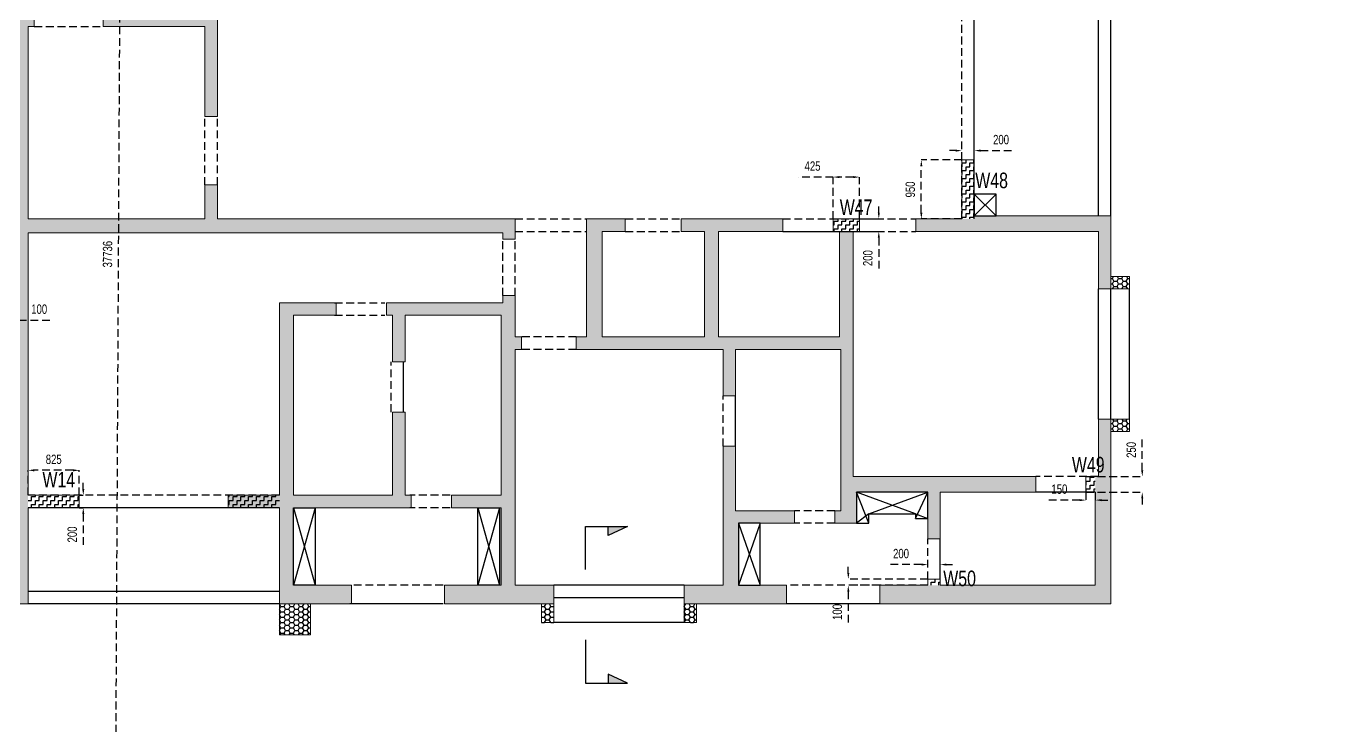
# Model space of a CAD drawing. Header units: millimetres. Extents: x 359 to 32107, y -1 to 49135.
# Drawn here: x 11108 to 32107, y 11270 to 22541 of the extents above; entities that cross this region are included whole.
import ezdxf

# ---------------------------------------------------------------- set-up
doc = ezdxf.new("R2010")
doc.units = ezdxf.units.MM
doc.linetypes.add('ACAD_ISO10W100', pattern=[18, 12, -3, 0, -3])
doc.linetypes.add('HIDDEN', pattern=[0.375, 0.25, -0.125])
for name, color, linetype in [('HATCH', 8, 'Continuous'), ('S-BEAM', 4, 'HIDDEN'), ('S-BEAM 1', 6, 'Continuous'), ('S-CUTOUT', 25, 'Continuous'), ('S-WALL HATCH', 251, 'Continuous'), ('SEC LINE', 1, 'Continuous')]:
    doc.layers.add(name, color=color, linetype=linetype)
doc.layers.add("S-BEAM NO'S", color=2, linetype='Continuous', lineweight=20)
doc.layers.add('S-WALL', color=100, linetype='Continuous', lineweight=20)
doc.styles.add('SOBHA', font='swisscl.ttf')
doc.dimstyles.new('S-100-2', dxfattribs={"dimscale": 100, "dimtxt": 1.5, "dimasz": 1, "dimexe": 0, "dimexo": 0, "dimgap": 1, "dimtad": 1, "dimdec": 0, "dimzin": 0, "dimdsep": 46, "dimtxsty": 'SOBHA', "dimcen": 0.0895, "dimclrd": 8, "dimclre": 8, "dimclrt": 2, "dimadec": 0, "dimazin": 0, "dimtfac": 1, "dimtdec": 0, "dimtofl": 0, "dimtmove": 0, "dimatfit": 3, "dimfxl": 0.18, "dimtolj": 1, "dimtzin": 0, "dimlwd": -1, "dimlwe": -1, "dimarcsym": 1})
pattern_1 = [(0, (-407991.865, 279275.18), (62.5, 62.5), [62.5, -62.5]), (90, (-407929.365, 279275.18), (-62.5, 62.5), [62.5, -62.5])]
pattern_2 = [(0, (19416.07, 12934.81), (75, 43.30127), [50, -100]), (120, (19416.07, 12934.81), (-75, 43.30127), [50, -100]), (60, (19416.07, 12934.81), (2e-14, 86.60254), [-100, 50])]

# ---------------------------------------------------------------- blocks, each defined once
blk = doc.blocks.new('SEC')
at = {"layer": 'HATCH'}
h = blk.add_hatch(color=9, dxfattribs=at)
h.dxf.hatch_style = 1
h.paths.add_polyline_path([(543392, -306591), (543392, -306679), (543582, -306679)])
at = {"layer": 'SEC LINE', "color": 6, "linetype": 'ACAD_ISO10W100', "ltscale": 1000}
for p, q in [((543168, -306255), (543168, -306679)), ((543582, -306679), (543392, -306591)), ((543392, -306591), (543392, -306679)), ((543168, -306679), (543582, -306679))]:
    blk.add_line(p, q, dxfattribs=at)
blk = doc.blocks.new('*D101')
at = {"layer": 'Defpoints', "color": 0, "linetype": 'Continuous', "ltscale": 500, "transparency": 16777216}
for p in [(10891, 17805), (10791, 17410), (10891, 17410)]:
    blk.add_point(p, dxfattribs=at)
at = {"layer": 'S-BEAM', "color": 8, "ltscale": 500, "transparency": 16777216}
for p, q in [((10691, 17805), (10591, 17805)), ((10791, 17410), (10791, 17805)), ((10891, 17410), (10891, 17805)), ((10991, 17805), (11550, 17805))]:
    blk.add_line(p, q, dxfattribs=at)
at = {"layer": 'S-BEAM', "color": 8, "linetype": 'Continuous', "ltscale": 500, "transparency": 16777216}
for points in [[(10691, 17822), (10691, 17788), (10791, 17805)], [(10991, 17822), (10991, 17788), (10891, 17805)]]:
    blk.add_solid(points, dxfattribs=at)
at = {"layer": 'S-BEAM', "color": 2, "linetype": 'Continuous', "ltscale": 500, "transparency": 16777216, "insert": (11320, 17982), "char_height": 150, "attachment_point": 5, "style": 'SOBHA'}
blk.add_mtext('\\A1;100', dxfattribs=at)
blk = doc.blocks.new('*D103')
at = {"layer": 'Defpoints', "color": 0, "linetype": 'Continuous', "ltscale": 500, "transparency": 16777216}
for p in [(11141, 15387), (11141, 14985), (11966, 14985)]:
    blk.add_point(p, dxfattribs=at)
at = {"layer": 'S-BEAM', "color": 8, "ltscale": 500, "transparency": 16777216}
for p, q in [((11141, 14985), (11141, 15387)), ((11866, 15387), (11241, 15387)), ((11966, 14985), (11966, 15387))]:
    blk.add_line(p, q, dxfattribs=at)
at = {"layer": 'S-BEAM', "color": 8, "linetype": 'Continuous', "ltscale": 500, "transparency": 16777216}
for points in [[(11241, 15403), (11241, 15370), (11141, 15387)], [(11866, 15403), (11866, 15370), (11966, 15387)]]:
    blk.add_solid(points, dxfattribs=at)
at = {"layer": 'S-BEAM', "color": 2, "linetype": 'Continuous', "ltscale": 500, "transparency": 16777216, "insert": (11554, 15563), "char_height": 150, "attachment_point": 5, "style": 'SOBHA'}
blk.add_mtext('\\A1;825', dxfattribs=at)
blk = doc.blocks.new('*D104')
at = {"layer": 'Defpoints', "color": 0, "linetype": 'Continuous', "ltscale": 500, "transparency": 16777216}
for p in [(11966, 14985), (11966, 14785), (12030, 14785)]:
    blk.add_point(p, dxfattribs=at)
at = {"layer": 'S-BEAM', "color": 8, "ltscale": 500, "transparency": 16777216}
for p, q in [((12030, 15085), (12030, 15185)), ((11966, 14985), (12030, 14985)), ((11966, 14785), (12030, 14785)), ((12030, 14685), (12030, 14123))]:
    blk.add_line(p, q, dxfattribs=at)
at = {"layer": 'S-BEAM', "color": 8, "linetype": 'Continuous', "ltscale": 500, "transparency": 16777216}
for points in [[(12014, 15085), (12047, 15085), (12030, 14985)], [(12014, 14685), (12047, 14685), (12030, 14785)]]:
    blk.add_solid(points, dxfattribs=at)
at = {"layer": 'S-BEAM', "color": 2, "linetype": 'Continuous', "ltscale": 500, "transparency": 16777216, "insert": (11853, 14354), "char_height": 150, "attachment_point": 5, "rotation": 90, "style": 'SOBHA'}
blk.add_mtext('\\A1;200', dxfattribs=at)
blk = doc.blocks.new('*D108')
at = {"layer": 'Defpoints', "color": 0, "linetype": 'Continuous', "ltscale": 500, "transparency": 16777216}
for p in [(12591, 37735), (12699, 37735), (12391, 0)]:
    blk.add_point(p, dxfattribs=at)
at = {"layer": 'S-BEAM', "color": 8, "ltscale": 500, "transparency": 16777216}
for p, q in [((12500, 99), (12699, 37635)), ((12591, 37735), (12699, 37735)), ((12391, 0), (12499, -1))]:
    blk.add_line(p, q, dxfattribs=at)
at = {"layer": 'S-BEAM', "color": 8, "linetype": 'Continuous', "ltscale": 500, "transparency": 16777216}
for points in [[(12682, 37635), (12715, 37635), (12699, 37735)], [(12483, 100), (12516, 99), (12499, -1)]]:
    blk.add_solid(points, dxfattribs=at)
at = {"layer": 'S-BEAM', "color": 2, "linetype": 'Continuous', "ltscale": 500, "transparency": 16777216, "insert": (12422, 18868), "char_height": 150, "attachment_point": 5, "rotation": 89.6963, "style": 'SOBHA'}
blk.add_mtext('\\A1;37736', dxfattribs=at)
blk = doc.blocks.new('*D144')
at = {"layer": 'Defpoints', "color": 0, "linetype": 'Continuous', "ltscale": 500, "transparency": 16777216}
for p in [(24116, 20110), (24116, 19435), (24541, 19435)]:
    blk.add_point(p, dxfattribs=at)
at = {"layer": 'S-BEAM', "color": 8, "ltscale": 500, "transparency": 16777216}
for p, q in [((24116, 20110), (23552, 20110)), ((24116, 19435), (24116, 20110)), ((24441, 20110), (24216, 20110)), ((24541, 19435), (24541, 20110))]:
    blk.add_line(p, q, dxfattribs=at)
at = {"layer": 'S-BEAM', "color": 8, "linetype": 'Continuous', "ltscale": 500, "transparency": 16777216}
for points in [[(24216, 20126), (24216, 20093), (24116, 20110)], [(24441, 20126), (24441, 20093), (24541, 20110)]]:
    blk.add_solid(points, dxfattribs=at)
at = {"layer": 'S-BEAM', "color": 2, "linetype": 'Continuous', "ltscale": 500, "transparency": 16777216, "insert": (23784, 20286), "char_height": 150, "attachment_point": 5, "style": 'SOBHA'}
blk.add_mtext('\\A1;425', dxfattribs=at)
blk = doc.blocks.new('*D145')
at = {"layer": 'Defpoints', "color": 0, "linetype": 'Continuous', "ltscale": 500, "transparency": 16777216}
for p in [(25537, 20385), (26191, 20385), (26191, 19435)]:
    blk.add_point(p, dxfattribs=at)
at = {"layer": 'S-BEAM', "color": 8, "ltscale": 500, "transparency": 16777216}
for p, q in [((26191, 20385), (25537, 20385)), ((25537, 19535), (25537, 20285)), ((26191, 19435), (25537, 19435))]:
    blk.add_line(p, q, dxfattribs=at)
at = {"layer": 'S-BEAM', "color": 8, "linetype": 'Continuous', "ltscale": 500, "transparency": 16777216}
for points in [[(25521, 20285), (25554, 20285), (25537, 20385)], [(25521, 19535), (25554, 19535), (25537, 19435)]]:
    blk.add_solid(points, dxfattribs=at)
at = {"layer": 'S-BEAM', "color": 2, "linetype": 'Continuous', "ltscale": 500, "transparency": 16777216, "insert": (25360, 19910), "char_height": 150, "attachment_point": 5, "rotation": 90, "style": 'SOBHA'}
blk.add_mtext('\\A1;950', dxfattribs=at)
blk = doc.blocks.new('*D146')
at = {"layer": 'Defpoints', "color": 0, "linetype": 'Continuous', "ltscale": 500, "transparency": 16777216}
for p in [(26191, 20385), (26391, 20536), (26391, 20385)]:
    blk.add_point(p, dxfattribs=at)
at = {"layer": 'S-BEAM', "color": 8, "ltscale": 500, "transparency": 16777216}
for p, q in [((26091, 20536), (25991, 20536)), ((26191, 20385), (26191, 20536)), ((26391, 20385), (26391, 20536)), ((26491, 20536), (27053, 20536))]:
    blk.add_line(p, q, dxfattribs=at)
at = {"layer": 'S-BEAM', "color": 8, "linetype": 'Continuous', "ltscale": 500, "transparency": 16777216}
for points in [[(26091, 20552), (26091, 20519), (26191, 20536)], [(26491, 20552), (26491, 20519), (26391, 20536)]]:
    blk.add_solid(points, dxfattribs=at)
at = {"layer": 'S-BEAM', "color": 2, "linetype": 'Continuous', "ltscale": 500, "transparency": 16777216, "insert": (26822, 20712), "char_height": 150, "attachment_point": 5, "style": 'SOBHA'}
blk.add_mtext('\\A1;200', dxfattribs=at)
blk = doc.blocks.new('*D147')
at = {"layer": 'Defpoints', "color": 0, "linetype": 'Continuous', "ltscale": 500, "transparency": 16777216}
for p in [(24541, 19435), (24541, 19235), (24852, 19235)]:
    blk.add_point(p, dxfattribs=at)
at = {"layer": 'S-BEAM', "color": 8, "ltscale": 500, "transparency": 16777216}
for p, q in [((24852, 19535), (24852, 19635)), ((24541, 19435), (24852, 19435)), ((24541, 19235), (24852, 19235)), ((24852, 19135), (24852, 18573))]:
    blk.add_line(p, q, dxfattribs=at)
at = {"layer": 'S-BEAM', "color": 8, "linetype": 'Continuous', "ltscale": 500, "transparency": 16777216}
for points in [[(24835, 19535), (24868, 19535), (24852, 19435)], [(24835, 19135), (24868, 19135), (24852, 19235)]]:
    blk.add_solid(points, dxfattribs=at)
at = {"layer": 'S-BEAM', "color": 2, "linetype": 'Continuous', "ltscale": 500, "transparency": 16777216, "insert": (24675, 18804), "char_height": 150, "attachment_point": 5, "rotation": 90, "style": 'SOBHA'}
blk.add_mtext('\\A1;200', dxfattribs=at)
blk = doc.blocks.new('*D148')
at = {"layer": 'Defpoints', "color": 0, "linetype": 'Continuous', "ltscale": 500, "transparency": 16777216}
for p in [(28191, 15035), (28341, 15035), (28191, 14907)]:
    blk.add_point(p, dxfattribs=at)
at = {"layer": 'S-BEAM', "color": 8, "ltscale": 500, "transparency": 16777216}
for p, q in [((28191, 15035), (28191, 14907)), ((28341, 15035), (28341, 14907)), ((28091, 14907), (27532, 14907)), ((28441, 14907), (28541, 14907))]:
    blk.add_line(p, q, dxfattribs=at)
at = {"layer": 'S-BEAM', "color": 8, "linetype": 'Continuous', "ltscale": 500, "transparency": 16777216}
for points in [[(28091, 14923), (28091, 14890), (28191, 14907)], [(28441, 14923), (28441, 14890), (28341, 14907)]]:
    blk.add_solid(points, dxfattribs=at)
at = {"layer": 'S-BEAM', "color": 2, "linetype": 'Continuous', "ltscale": 500, "transparency": 16777216, "insert": (27762, 15083), "char_height": 150, "attachment_point": 5, "style": 'SOBHA'}
blk.add_mtext('\\A1;150', dxfattribs=at)
blk = doc.blocks.new('*D149')
at = {"layer": 'Defpoints', "color": 0, "linetype": 'Continuous', "ltscale": 500, "transparency": 16777216}
for p in [(28191, 15285), (29098, 15285), (28191, 15035)]:
    blk.add_point(p, dxfattribs=at)
at = {"layer": 'S-BEAM', "color": 8, "ltscale": 500, "transparency": 16777216}
for p, q in [((29098, 15385), (29098, 15947)), ((28191, 15285), (29098, 15285)), ((28191, 15035), (29098, 15035)), ((29098, 14935), (29098, 14835))]:
    blk.add_line(p, q, dxfattribs=at)
at = {"layer": 'S-BEAM', "color": 8, "linetype": 'Continuous', "ltscale": 500, "transparency": 16777216}
for points in [[(29081, 15385), (29114, 15385), (29098, 15285)], [(29081, 14935), (29114, 14935), (29098, 15035)]]:
    blk.add_solid(points, dxfattribs=at)
at = {"layer": 'S-BEAM', "color": 2, "linetype": 'Continuous', "ltscale": 500, "transparency": 16777216, "insert": (28921, 15716), "char_height": 150, "attachment_point": 5, "rotation": 90, "style": 'SOBHA'}
blk.add_mtext('\\A1;250', dxfattribs=at)
blk = doc.blocks.new('*D150')
at = {"layer": 'Defpoints', "color": 0, "linetype": 'Continuous', "ltscale": 500, "transparency": 16777216}
for p in [(25641, 13869), (25641, 13635), (25841, 13635)]:
    blk.add_point(p, dxfattribs=at)
at = {"layer": 'S-BEAM', "color": 8, "ltscale": 500, "transparency": 16777216}
for p, q in [((25541, 13869), (24979, 13869)), ((25641, 13635), (25641, 13869)), ((25841, 13635), (25841, 13869)), ((25941, 13869), (26041, 13869))]:
    blk.add_line(p, q, dxfattribs=at)
at = {"layer": 'S-BEAM', "color": 8, "linetype": 'Continuous', "ltscale": 500, "transparency": 16777216}
for points in [[(25541, 13885), (25541, 13852), (25641, 13869)], [(25941, 13885), (25941, 13852), (25841, 13869)]]:
    blk.add_solid(points, dxfattribs=at)
at = {"layer": 'S-BEAM', "color": 2, "linetype": 'Continuous', "ltscale": 500, "transparency": 16777216, "insert": (25210, 14045), "char_height": 150, "attachment_point": 5, "style": 'SOBHA'}
blk.add_mtext('\\A1;200', dxfattribs=at)
blk = doc.blocks.new('*D151')
at = {"layer": 'Defpoints', "color": 0, "linetype": 'Continuous', "ltscale": 500, "transparency": 16777216}
for p in [(24360, 13535), (25641, 13635), (25641, 13535)]:
    blk.add_point(p, dxfattribs=at)
at = {"layer": 'S-BEAM', "color": 8, "ltscale": 500, "transparency": 16777216}
for p, q in [((24360, 13735), (24360, 13835)), ((25641, 13635), (24360, 13635)), ((25641, 13535), (24360, 13535)), ((24360, 13435), (24360, 12876))]:
    blk.add_line(p, q, dxfattribs=at)
at = {"layer": 'S-BEAM', "color": 8, "linetype": 'Continuous', "ltscale": 500, "transparency": 16777216}
for points in [[(24344, 13735), (24377, 13735), (24360, 13635)], [(24344, 13435), (24377, 13435), (24360, 13535)]]:
    blk.add_solid(points, dxfattribs=at)
at = {"layer": 'S-BEAM', "color": 2, "linetype": 'Continuous', "ltscale": 500, "transparency": 16777216, "insert": (24183, 13106), "char_height": 150, "attachment_point": 5, "rotation": 90, "style": 'SOBHA'}
blk.add_mtext('\\A1;100', dxfattribs=at)

msp = doc.modelspace()

# ---------------------------------------------------------------- hatches: boundary and pattern name
at = {"layer": 'S-WALL HATCH', "linetype": 'Continuous', "ltscale": 500, "transparency": 33554687}
h = msp.add_hatch(dxfattribs=at)
h.set_pattern_fill('HONEY', color=25, scale=400)
h.set_pattern_definition([(0, (-1190978.006, 205150.47), (75, 43.3012702), [50, -100]), (120, (-1190978.006, 205150.47), (-75, 43.3012702), [50, -100]), (60, (-1190978.006, 205150.47), (2e-14, 86.6025404), [-100, 50])])
h.paths.add_polyline_path([(9341.1, 13234.8), (8841.1, 13234.8), (8841.1, 12734.8), (9341.1, 12734.8)])
h.paths.add_polyline_path([(941.1, 18034.8), (641.1, 18034.8), (641.1, 17834.8), (941.1, 17834.8)])
h.paths.add_polyline_path([(941.1, 20334.8), (641.1, 20334.8), (641.1, 20134.8), (941.1, 20134.8)])
h.paths.add_polyline_path([(27325.7, 436.6), (30571.3, 436.6), (30571.3, 832), (27325.7, 832)], flags=9)
h.paths.add_polyline_path([(20188.7, 11940.5), (20573.7, 11940.5), (20573.7, 12661.3), (20188.7, 12661.3)], flags=9)
h.paths.add_polyline_path([(20188.7, 13772.1), (20573.7, 13772.1), (20573.7, 14492.9), (20188.7, 14492.9)], flags=9)
h.paths.add_polyline_path([(13695.5, 29736.7), (13695.5, 31297), (13168.3, 31297), (13168.3, 29736.7)], flags=9)
h.paths.add_polyline_path([(886.1, 39002.6), (886.1, 40562.9), (358.9, 40562.9), (358.9, 39002.6)], flags=9)
h.paths.add_polyline_path([(886.1, 34827.6), (886.1, 36387.9), (358.9, 36387.9), (358.9, 34827.6)], flags=9)
h.paths.add_polyline_path([(886.1, 23852.6), (886.1, 25412.9), (358.9, 25412.9), (358.9, 23852.6)], flags=9)
h.paths.add_polyline_path([(886.1, 14252.6), (886.1, 15812.9), (358.9, 15812.9), (358.9, 14252.6)], flags=9)
h.paths.add_polyline_path([(12228.6, 12581.4), (13788.9, 12581.4), (13788.9, 13108.6), (12228.6, 13108.6)], flags=9)
h.paths.add_polyline_path([(29200.6, 20840.4), (29200.6, 22400.7), (28673.4, 22400.7), (28673.4, 20840.4)], flags=9)
h.paths.add_polyline_path([(25231.7, 30259.1), (25231.7, 31819.4), (24704.5, 31819.4), (24704.5, 30259.1)], flags=9)
h.paths.add_polyline_path([(29099.6, 38528.6), (29099.6, 40088.9), (28572.4, 40088.9), (28572.4, 38528.6)], flags=9)
h.paths.add_polyline_path([(8025.7, 33291.9), (9585.9, 33291.9), (9585.9, 33819.1), (8025.7, 33819.1)], flags=9)
h.paths.add_polyline_path([(19612, 48577.7), (21172.3, 48577.7), (21172.3, 49104.9), (19612, 49104.9)], flags=9)
h.paths.add_polyline_path([(29108.1, 41229.6), (29108.1, 42789.9), (28580.9, 42789.9), (28580.9, 41229.6)], flags=9)
h.paths.add_polyline_path([(29108.1, 32418.1), (29108.1, 33978.4), (28580.9, 33978.4), (28580.9, 32418.1)], flags=9)
h.paths.add_polyline_path([(23322, 12711.2), (24882.3, 12711.2), (24882.3, 13238.4), (23322, 13238.4)], flags=9)
h.paths.add_polyline_path([(16246.5, 12711.2), (17806.8, 12711.2), (17806.8, 13238.4), (16246.5, 13238.4)], flags=9)
h.paths.add_polyline_path([(6261.9, 12711.2), (7822.2, 12711.2), (7822.2, 13238.4), (6261.9, 13238.4)], flags=9)
h.paths.add_polyline_path([(932, 20914.9), (932, 22475.2), (404.8, 22475.2), (404.8, 20914.9)], flags=9)
h.paths.add_polyline_path([(991.3, 45690.5), (991.3, 47250.8), (464.1, 47250.8), (464.1, 45690.5)], flags=9)
h.paths.add_polyline_path([(12388, 31954.2), (12388, 33514.5), (11860.8, 33514.5), (11860.8, 31954.2)], flags=9)
h.paths.add_polyline_path([(12309, 34254.6), (12309, 35814.9), (11781.8, 35814.9), (11781.8, 34254.6)], flags=9)
h.paths.add_polyline_path([(12309, 36554.6), (12309, 38114.9), (11781.8, 38114.9), (11781.8, 36554.6)], flags=9)
h.paths.add_polyline_path([(8159.3, 23739.1), (8159.3, 25299.3), (7632.1, 25299.3), (7632.1, 23739.1)], flags=9)
h.paths.add_polyline_path([(8943.8, 19074.2), (8943.8, 20634.5), (8416.6, 20634.5), (8416.6, 19074.2)], flags=9)
h.paths.add_polyline_path([(14733.3, 19766.2), (14733.3, 21326.4), (14206.1, 21326.4), (14206.1, 19766.2)], flags=9)
h.paths.add_polyline_path([(20591.1, 19365.3), (22151.4, 19365.3), (22151.4, 19892.5), (20591.1, 19892.5)], flags=9)
h.paths.add_polyline_path([(18754.4, 19365.3), (20314.7, 19365.3), (20314.7, 19892.5), (18754.4, 19892.5)], flags=9)
h.paths.add_polyline_path([(21661.9, 38556.9), (21661.9, 40117.2), (21134.7, 40117.2), (21134.7, 38556.9)], flags=9)
h.paths.add_polyline_path([(20915.2, 42468), (20915.2, 44028.3), (20388, 44028.3), (20388, 42468)], flags=9)
h.paths.add_polyline_path([(24577.5, 44944.9), (26137.8, 44944.9), (26137.8, 45472.1), (24577.5, 45472.1)], flags=9)
h.paths.add_polyline_path([(8215.2, 38543), (8215.2, 40103.3), (7688, 40103.3), (7688, 38543)], flags=9)
h.paths.add_polyline_path([(5441.6, 45144.9), (7001.9, 45144.9), (7001.9, 45672.1), (5441.6, 45672.1)], flags=9)
h.paths.add_polyline_path([(5580.6, 23281.6), (6671.6, 23281.6), (6671.6, 23808.8), (5580.6, 23808.8)], flags=9)
h.paths.add_polyline_path([(19970.5, 21586.1), (21061.4, 21586.1), (21061.4, 22113.3), (19970.5, 22113.3)], flags=9)
h.paths.add_polyline_path([(20253.5, 31643), (21344.4, 31643), (21344.4, 32170.2), (20253.5, 32170.2)], flags=9)
h.paths.add_polyline_path([(22580, 39741.7), (23670.9, 39741.7), (23670.9, 40268.9), (22580, 40268.9)], flags=9)
h.paths.add_polyline_path([(5687.8, 40466.1), (6778.7, 40466.1), (6778.7, 40993.3), (5687.8, 40993.3)], flags=9)
h.paths.add_polyline_path([(10804.9, 32346.8), (11895.8, 32346.8), (11895.8, 32874), (10804.9, 32874)], flags=9)
h.paths.add_polyline_path([(14639.2, 40869.7), (15730.2, 40869.7), (15730.2, 41396.9), (14639.2, 41396.9)], flags=9)
h.paths.add_polyline_path([(29297.3, 38933.8), (29682.3, 38933.8), (29682.3, 39654.6), (29297.3, 39654.6)], flags=9)
h.paths.add_polyline_path([(25602, 38933.8), (25987, 38933.8), (25987, 39654.6), (25602, 39654.6)], flags=9)
h.paths.add_polyline_path([(10959.4, 22665.3), (12519.7, 22665.3), (12519.7, 23192.5), (10959.4, 23192.5)], flags=9)
h.paths.add_polyline_path([(10742.6, 23048.9), (10742.6, 24609.2), (10215.4, 24609.2), (10215.4, 23048.9)], flags=9)
h.paths.add_polyline_path([(10742.6, 38607.1), (10742.6, 40167.4), (10215.4, 40167.4), (10215.4, 38607.1)], flags=9)
h.paths.add_polyline_path([(18496.6, 40244.6), (20056.9, 40244.6), (20056.9, 40771.8), (18496.6, 40771.8)], flags=9)
h.paths.add_polyline_path([(11003.9, 8463.6), (18384.3, 8463.6), (18384.3, 10678.1), (11003.9, 10678.1)], flags=9)
h.paths.add_polyline_path([(27271.4, 1731.3), (32106.7, 1731.3), (32106.7, 2165.7), (27271.4, 2165.7)], flags=9)
h.paths.add_polyline_path([(24367.1, 4117.1), (25768, 4117.1), (25768, 4513.2), (24367.1, 4513.2)], flags=9)
h.paths.add_polyline_path([(27210, 3079), (31215.1, 3079), (31215.1, 3474.3), (27210, 3474.3)], flags=9)
h.paths.add_polyline_path([(24263.1, 4985.5), (29712.1, 4985.5), (29712.1, 6373), (24263.1, 6373)], flags=9)
h.paths.add_polyline_path([(24275.6, 6406.6), (25471.1, 6406.6), (25471.1, 6794.6), (24275.6, 6794.6)], flags=9)
h.paths.add_polyline_path([(10907.4, 10653.3), (12633.5, 10653.3), (12633.5, 11180.5), (10907.4, 11180.5)], flags=9)
h.paths.add_polyline_path([(10866.2, 11030.2), (20118.4, 11030.2), (20118.4, 11883.5), (10866.2, 11883.5)], flags=9)
h = msp.add_hatch(dxfattribs=at)
h.set_pattern_fill('HONEY', color=25, scale=400)
h.set_pattern_definition(pattern_2)
h.paths.add_polyline_path([(23953.6, 48934.8), (23753.6, 48934.8), (23753.6, 48634.8), (23953.6, 48634.8)])
h.paths.add_polyline_path([(21653.6, 48934.8), (21453.6, 48934.8), (21453.6, 48634.8), (21653.6, 48634.8)])
h.paths.add_polyline_path([(27325.7, 436.6), (30571.3, 436.6), (30571.3, 832), (27325.7, 832)], flags=9)
h.paths.add_polyline_path([(20188.7, 11940.5), (20573.7, 11940.5), (20573.7, 12661.3), (20188.7, 12661.3)], flags=9)
h.paths.add_polyline_path([(20188.7, 13772.1), (20573.7, 13772.1), (20573.7, 14492.9), (20188.7, 14492.9)], flags=9)
h.paths.add_polyline_path([(13695.5, 29736.7), (13695.5, 31297), (13168.3, 31297), (13168.3, 29736.7)], flags=9)
h.paths.add_polyline_path([(886.1, 39002.6), (886.1, 40562.9), (358.9, 40562.9), (358.9, 39002.6)], flags=9)
h.paths.add_polyline_path([(886.1, 34827.6), (886.1, 36387.9), (358.9, 36387.9), (358.9, 34827.6)], flags=9)
h.paths.add_polyline_path([(886.1, 23852.6), (886.1, 25412.9), (358.9, 25412.9), (358.9, 23852.6)], flags=9)
h.paths.add_polyline_path([(886.1, 14252.6), (886.1, 15812.9), (358.9, 15812.9), (358.9, 14252.6)], flags=9)
h.paths.add_polyline_path([(12228.6, 12581.4), (13788.9, 12581.4), (13788.9, 13108.6), (12228.6, 13108.6)], flags=9)
h.paths.add_polyline_path([(29200.6, 20840.4), (29200.6, 22400.7), (28673.4, 22400.7), (28673.4, 20840.4)], flags=9)
h.paths.add_polyline_path([(25231.7, 30259.1), (25231.7, 31819.4), (24704.5, 31819.4), (24704.5, 30259.1)], flags=9)
h.paths.add_polyline_path([(29099.6, 38528.6), (29099.6, 40088.9), (28572.4, 40088.9), (28572.4, 38528.6)], flags=9)
h.paths.add_polyline_path([(8025.7, 33291.9), (9585.9, 33291.9), (9585.9, 33819.1), (8025.7, 33819.1)], flags=9)
h.paths.add_polyline_path([(19612, 48577.7), (21172.3, 48577.7), (21172.3, 49104.9), (19612, 49104.9)], flags=9)
h.paths.add_polyline_path([(29108.1, 41229.6), (29108.1, 42789.9), (28580.9, 42789.9), (28580.9, 41229.6)], flags=9)
h.paths.add_polyline_path([(29108.1, 32418.1), (29108.1, 33978.4), (28580.9, 33978.4), (28580.9, 32418.1)], flags=9)
h.paths.add_polyline_path([(23322, 12711.2), (24882.3, 12711.2), (24882.3, 13238.4), (23322, 13238.4)], flags=9)
h.paths.add_polyline_path([(16246.5, 12711.2), (17806.8, 12711.2), (17806.8, 13238.4), (16246.5, 13238.4)], flags=9)
h.paths.add_polyline_path([(6261.9, 12711.2), (7822.2, 12711.2), (7822.2, 13238.4), (6261.9, 13238.4)], flags=9)
h.paths.add_polyline_path([(932, 20914.9), (932, 22475.2), (404.8, 22475.2), (404.8, 20914.9)], flags=9)
h.paths.add_polyline_path([(991.3, 45690.5), (991.3, 47250.8), (464.1, 47250.8), (464.1, 45690.5)], flags=9)
h.paths.add_polyline_path([(12388, 31954.2), (12388, 33514.5), (11860.8, 33514.5), (11860.8, 31954.2)], flags=9)
h.paths.add_polyline_path([(12309, 34254.6), (12309, 35814.9), (11781.8, 35814.9), (11781.8, 34254.6)], flags=9)
h.paths.add_polyline_path([(12309, 36554.6), (12309, 38114.9), (11781.8, 38114.9), (11781.8, 36554.6)], flags=9)
h.paths.add_polyline_path([(8159.3, 23739.1), (8159.3, 25299.3), (7632.1, 25299.3), (7632.1, 23739.1)], flags=9)
h.paths.add_polyline_path([(8943.8, 19074.2), (8943.8, 20634.5), (8416.6, 20634.5), (8416.6, 19074.2)], flags=9)
h.paths.add_polyline_path([(14733.3, 19766.2), (14733.3, 21326.4), (14206.1, 21326.4), (14206.1, 19766.2)], flags=9)
h.paths.add_polyline_path([(20591.1, 19365.3), (22151.4, 19365.3), (22151.4, 19892.5), (20591.1, 19892.5)], flags=9)
h.paths.add_polyline_path([(18754.4, 19365.3), (20314.7, 19365.3), (20314.7, 19892.5), (18754.4, 19892.5)], flags=9)
h.paths.add_polyline_path([(21661.9, 38556.9), (21661.9, 40117.2), (21134.7, 40117.2), (21134.7, 38556.9)], flags=9)
h.paths.add_polyline_path([(20915.2, 42468), (20915.2, 44028.3), (20388, 44028.3), (20388, 42468)], flags=9)
h.paths.add_polyline_path([(24577.5, 44944.9), (26137.8, 44944.9), (26137.8, 45472.1), (24577.5, 45472.1)], flags=9)
h.paths.add_polyline_path([(8215.2, 38543), (8215.2, 40103.3), (7688, 40103.3), (7688, 38543)], flags=9)
h.paths.add_polyline_path([(5441.6, 45144.9), (7001.9, 45144.9), (7001.9, 45672.1), (5441.6, 45672.1)], flags=9)
h.paths.add_polyline_path([(5580.6, 23281.6), (6671.6, 23281.6), (6671.6, 23808.8), (5580.6, 23808.8)], flags=9)
h.paths.add_polyline_path([(19970.5, 21586.1), (21061.4, 21586.1), (21061.4, 22113.3), (19970.5, 22113.3)], flags=9)
h.paths.add_polyline_path([(20253.5, 31643), (21344.4, 31643), (21344.4, 32170.2), (20253.5, 32170.2)], flags=9)
h.paths.add_polyline_path([(22580, 39741.7), (23670.9, 39741.7), (23670.9, 40268.9), (22580, 40268.9)], flags=9)
h.paths.add_polyline_path([(5687.8, 40466.1), (6778.7, 40466.1), (6778.7, 40993.3), (5687.8, 40993.3)], flags=9)
h.paths.add_polyline_path([(10804.9, 32346.8), (11895.8, 32346.8), (11895.8, 32874), (10804.9, 32874)], flags=9)
h.paths.add_polyline_path([(14639.2, 40869.7), (15730.2, 40869.7), (15730.2, 41396.9), (14639.2, 41396.9)], flags=9)
h.paths.add_polyline_path([(29297.3, 38933.8), (29682.3, 38933.8), (29682.3, 39654.6), (29297.3, 39654.6)], flags=9)
h.paths.add_polyline_path([(25602, 38933.8), (25987, 38933.8), (25987, 39654.6), (25602, 39654.6)], flags=9)
h.paths.add_polyline_path([(10959.4, 22665.3), (12519.7, 22665.3), (12519.7, 23192.5), (10959.4, 23192.5)], flags=9)
h.paths.add_polyline_path([(10742.6, 23048.9), (10742.6, 24609.2), (10215.4, 24609.2), (10215.4, 23048.9)], flags=9)
h.paths.add_polyline_path([(10742.6, 38607.1), (10742.6, 40167.4), (10215.4, 40167.4), (10215.4, 38607.1)], flags=9)
h.paths.add_polyline_path([(18496.6, 40244.6), (20056.9, 40244.6), (20056.9, 40771.8), (18496.6, 40771.8)], flags=9)
h.paths.add_polyline_path([(11003.9, 8463.6), (18384.3, 8463.6), (18384.3, 10678.1), (11003.9, 10678.1)], flags=9)
h.paths.add_polyline_path([(27271.4, 1731.3), (32106.7, 1731.3), (32106.7, 2165.7), (27271.4, 2165.7)], flags=9)
h.paths.add_polyline_path([(24367.1, 4117.1), (25768, 4117.1), (25768, 4513.2), (24367.1, 4513.2)], flags=9)
h.paths.add_polyline_path([(27210, 3079), (31215.1, 3079), (31215.1, 3474.3), (27210, 3474.3)], flags=9)
h.paths.add_polyline_path([(24263.1, 4985.5), (29712.1, 4985.5), (29712.1, 6373), (24263.1, 6373)], flags=9)
h.paths.add_polyline_path([(24275.6, 6406.6), (25471.1, 6406.6), (25471.1, 6794.6), (24275.6, 6794.6)], flags=9)
h.paths.add_polyline_path([(10907.4, 10653.3), (12633.5, 10653.3), (12633.5, 11180.5), (10907.4, 11180.5)], flags=9)
h.paths.add_polyline_path([(10866.2, 11030.2), (20118.4, 11030.2), (20118.4, 11883.5), (10866.2, 11883.5)], flags=9)
at = {"layer": 'S-WALL HATCH', "ltscale": 7.5, "transparency": 33554687}
h = msp.add_hatch(color=251, dxfattribs=at)
h.dxf.hatch_style = 1
h.paths.add_polyline_path([(15191.1, 29834.8), (15291.1, 29834.8), (15291.1, 30084.8), (15191.1, 30084.8), (15191.1, 35234.8), (18091.1, 35234.8), (18091.1, 30084.8), (16441.1, 30084.8), (16441.1, 29834.8), (17191.1, 29834.8), (17191.1, 24634.8), (14891.1, 24634.8), (14891.1, 27534.8), (14591.1, 27534.8), (14591.1, 26284.8), (12641.1, 26284.8), (12641.1, 27834.8), (12591.1, 27834.8), (12591.1, 28184.8), (12391.1, 28184.8), (12391.1, 25984.8), (14591.1, 25984.8), (14591.1, 24634.8), (12391.1, 24634.8), (12391.1, 24334.8), (13991.1, 24334.8), (13991.1, 22734.8), (12351.1, 22734.8), (12351.1, 22534.8), (13991.1, 22534.8), (13991.1, 21084.8), (14191.1, 21084.8), (14191.1, 24334.8), (20491.1, 24334.8), (20491.1, 24534.8), (19541.1, 24534.8), (19541.1, 28034.8), (20241.1, 28034.8), (20241.1, 28234.8), (19291.1, 28234.8), (19291.1, 26334.8), (18241.1, 26334.8), (18241.1, 26084.8), (19291.1, 26084.8), (19291.1, 24634.8), (17491.1, 24634.8), (17491.1, 27634.8), (18381.1, 27634.8), (18381.1, 27834.8), (17491.1, 27834.8), (17491.1, 29834.8), (19941.1, 29834.8), (19941.1, 29144.8), (20141.1, 29144.8), (20141.1, 29834.8), (24741.1, 29834.8), (24741.1, 30084.8), (18391.1, 30084.8), (18391.1, 33484.8), (21091.1, 33484.8), (21091.1, 34334.8), (20891.1, 34334.8), (20891.1, 33684.8), (18391.1, 33684.8), (18391.1, 35234.8), (21091.1, 35234.8), (21091.1, 38884.8), (20791.1, 38884.8), (20791.1, 38534.8), (18691.1, 38534.8), (18691.1, 39984.8), (18791.1, 39984.8), (18791.1, 40284.8), (16441.1, 40284.8), (16441.1, 39984.8), (16541.1, 39984.8), (16541.1, 38234.8), (20791.1, 38234.8), (20791.1, 35534.8), (15191.1, 35534.8), (15191.1, 39984.8), (15291.1, 39984.8), (15291.1, 40284.8), (14116.1, 40284.8), (14116.1, 39984.8), (14891.1, 39984.8), (14891.1, 38534.8), (12591.1, 38534.8), (12591.1, 39984.8), (13366.1, 39984.8), (13366.1, 40284.8), (12391.1, 40284.8), (12391.1, 38234.8), (14891.1, 38234.8), (14891.1, 36234.8), (12391.1, 36234.8), (12391.1, 35934.8), (14891.1, 35934.8), (14891.1, 33934.8), (12391.1, 33934.8), (12391.1, 33634.8), (14891.1, 33634.8), (14891.1, 31634.8), (12391.1, 31634.8), (12391.1, 29334.8), (12591.1, 29334.8), (12591.1, 29434.8), (15191.1, 29434.8)])
h.paths.add_polyline_path([(13641.1, 29734.8), (13641.1, 31334.8), (14891.1, 31334.8), (14891.1, 29734.8)], flags=16)
h.paths.add_polyline_path([(13641.1, 29734.8), (12591.1, 29734.8), (12591.1, 31334.8), (13641.1, 31334.8)], flags=16)
h.paths.add_polyline_path([(16841.1, 38534.8), (16841.1, 39984.8), (18391.2, 39984.8), (18391.2, 38534.8)], flags=16)
h = msp.add_hatch(color=251, dxfattribs=at)
h.dxf.hatch_style = 1
h.paths.add_polyline_path([(11141.1, 19209.8), (18791.1, 19209.8), (18791.1, 19109.8), (18991.1, 19109.8), (18991.1, 19434.8), (14191.1, 19434.8), (14191.1, 19984.8), (13991.1, 19984.8), (13991.1, 19434.8), (11141.1, 19434.8), (11141.1, 22534.8), (11241.1, 22534.8), (11241.1, 22734.8), (11141.1, 22734.8), (10891.1, 22734.8), (10241.1, 22734.8), (10241.1, 23344.8), (9991.1, 23344.8), (9991.1, 23244.8), (8441.1, 23244.8), (8441.1, 23969.8), (8191.1, 23969.8), (8191.1, 20459.8), (8441.1, 20459.8), (8441.1, 21109.8), (10891.1, 21109.8), (10891.1, 17409.8), (10891.1, 17209.8), (10891.1, 15709.8), (10791.1, 15709.8), (10791.1, 15509.8), (10891.1, 15509.8), (10891.1, 13234.8), (11141.1, 13234.8), (11141.1, 14784.8), (11141.1, 14984.8)])
h.paths.add_polyline_path([(10891.1, 21359.8), (8441.1, 21359.8), (8442.3, 23044.8), (10041.1, 23044.8), (10041.1, 22534.8), (10891.1, 22534.8)], flags=16)
h = msp.add_hatch(dxfattribs=at)
h.set_pattern_fill('ZIGZAG', color=251, scale=500)
h.set_pattern_definition(pattern_1)
h.paths.add_polyline_path([(26391.1, 20384.8), (26191.1, 20384.8), (26191.1, 19434.8), (26391.1, 19434.8)])
h = msp.add_hatch(color=251, dxfattribs=at)
h.dxf.hatch_style = 1
h.paths.add_polyline_path([(24441.1, 19234.8), (24216.1, 19234.8), (24216.1, 17534.8), (22266.1, 17534.8), (22266.1, 19234.8), (23306.1, 19234.8), (23306.1, 19434.8), (22266.1, 19434.8), (22041.1, 19434.8), (21666.1, 19434.8), (21666.1, 19234.8), (22041.1, 19234.8), (22041.1, 17534.8), (20391.1, 17534.8), (20391.1, 19234.8), (20766.1, 19234.8), (20766.1, 19434.8), (20391.1, 19434.8), (20141.1, 19434.8), (20141.1, 17534.8), (19976.1, 17534.8), (19976.1, 17334.8), (20141.1, 17334.8), (20391.1, 17334.8), (22041.1, 17334.8), (22266.1, 17334.8), (22341.1, 17334.8), (22341.1, 16584.8), (22541.1, 16584.8), (22541.1, 17334.8), (24216.1, 17334.8), (24241.1, 17334.8), (24241.1, 15284.8), (24241.1, 14734.8), (24141.1, 14734.8), (24141.1, 14534.8), (24241.1, 14534.8), (24491.1, 14534.8), (24491.1, 15034.8), (25641.1, 15034.8), (25641.1, 14284.8), (25841.1, 14284.8), (25841.1, 15034.8), (27381.1, 15034.8), (27381.1, 15284.8), (24441.1, 15284.8), (24441.1, 17334.8)])
h = msp.add_hatch(dxfattribs=at)
h.set_pattern_fill('ZIGZAG', color=251, scale=500)
h.set_pattern_definition(pattern_1)
h.paths.add_polyline_path([(24541.1, 19434.8), (24116.1, 19434.8), (24116.1, 19234.8), (24541.1, 19234.8)])
h = msp.add_hatch(color=251, dxfattribs=at)
h.dxf.hatch_style = 1
h.paths.add_polyline_path([(28591.1, 19484.8), (26391.1, 19484.8), (26391.1, 19434.8), (26191.1, 19434.8), (25451.1, 19434.8), (25451.1, 19234.8), (26191.1, 19234.8), (28391.1, 19234.8), (28391.1, 18309.8), (28591.1, 18309.8), (28591.1, 19234.8)])
at = {"layer": 'S-WALL HATCH', "linetype": 'Continuous', "ltscale": 500, "transparency": 33554687}
h = msp.add_hatch(dxfattribs=at)
h.set_pattern_fill('HONEY', color=25, scale=400)
h.set_pattern_definition(pattern_2)
h.paths.add_polyline_path([(28891.1, 18509.8), (28591.1, 18509.8), (28591.1, 18309.8), (28891.1, 18309.8)])
at = {"layer": 'S-WALL HATCH', "ltscale": 7.5, "transparency": 33554687}
h = msp.add_hatch(color=251, dxfattribs=at)
h.dxf.hatch_style = 1
h.paths.add_polyline_path([(17316.1, 14984.8), (17216.1, 14984.8), (17216.1, 16324.8), (17016.1, 16324.8), (17016.1, 14984.8), (15416.1, 14984.8), (15416.1, 17884.8), (16106.1, 17884.8), (16106.1, 18084.8), (15191.1, 18084.8), (15191.1, 17884.8), (15191.1, 14984.8), (14366.1, 14984.8), (14366.1, 14784.8), (15191.1, 14784.8), (15191.1, 13234.8), (15416.1, 13234.8), (16353.6, 13234.8), (16353.6, 13534.8), (15416.1, 13534.8), (15416.1, 14784.8), (17316.1, 14784.8)])
h = msp.add_hatch(color=251, dxfattribs=at)
h.dxf.hatch_style = 1
h.paths.add_polyline_path([(18991.1, 17334.8), (19091.1, 17334.8), (19091.1, 17534.8), (18991.1, 17534.8), (18991.1, 17884.8), (18991.1, 18084.8), (18991.1, 18199.8), (18791.1, 18199.8), (18791.1, 18084.8), (16916.1, 18084.8), (16916.1, 17884.8), (17016.1, 17884.8), (17016.1, 17134.8), (17216.1, 17134.8), (17216.1, 17884.8), (18766.1, 17884.8), (18766.1, 14984.8), (17966.1, 14984.8), (17966.1, 14784.8), (18766.1, 14784.8), (18766.1, 13534.8), (17853.6, 13534.8), (17853.6, 13234.8), (18766.1, 13234.8), (18991.1, 13234.8), (19616.1, 13234.8), (19616.1, 13534.8), (18991.1, 13534.8)])
h = msp.add_hatch(color=251, dxfattribs=at)
h.dxf.hatch_style = 1
h.paths.add_polyline_path([(28591.1, 15284.8), (28591.1, 16209.8), (28391.1, 16209.8), (28391.1, 15284.8), (28341.1, 15284.8), (28341.1, 15034.8), (28341.1, 13534.8), (25841.1, 13534.8), (25641.1, 13534.8), (24866.1, 13534.8), (24866.1, 13234.8), (28591.1, 13234.8)])
at = {"layer": 'S-WALL HATCH', "linetype": 'Continuous', "ltscale": 500, "transparency": 33554687}
h = msp.add_hatch(dxfattribs=at)
h.set_pattern_fill('HONEY', color=25, scale=400)
h.set_pattern_definition(pattern_2)
h.paths.add_polyline_path([(28891.1, 16209.8), (28591.1, 16209.8), (28591.1, 16009.8), (28891.1, 16009.8)])
at = {"layer": 'S-WALL HATCH', "ltscale": 7.5, "transparency": 33554687}
h = msp.add_hatch(color=251, dxfattribs=at)
h.dxf.hatch_style = 1
h.paths.add_polyline_path([(22591.1, 14534.8), (23491.1, 14534.8), (23491.1, 14734.8), (22541.1, 14734.8), (22541.1, 15774.8), (22341.1, 15774.8), (22341.1, 14534.8), (22341.1, 13534.8), (21716.1, 13534.8), (21716.1, 13234.8), (22341.1, 13234.8), (23366.1, 13234.8), (23366.1, 13534.8), (22591.1, 13534.8)])
h = msp.add_hatch(dxfattribs=at)
h.set_pattern_fill('ZIGZAG', color=251, scale=500)
h.set_pattern_definition(pattern_1)
h.paths.add_polyline_path([(28341.1, 15284.8), (28191.1, 15284.8), (28191.1, 15034.8), (28341.1, 15034.8)])
h = msp.add_hatch(dxfattribs=at)
h.set_pattern_fill('ZIGZAG', color=251, scale=500)
h.set_pattern_definition(pattern_1)
h.paths.add_polyline_path([(11966.1, 14984.8), (11141.1, 14984.8), (11141.1, 14784.8), (11966.1, 14784.8)])
h = msp.add_hatch(dxfattribs=at)
h.set_pattern_fill('ZIGZAG', color=251, scale=500)
h.set_pattern_definition(pattern_1)
h.paths.add_polyline_path([(15191.1, 14984.8), (14366.1, 14984.8), (14366.1, 14784.8), (15191.1, 14784.8)])
h = msp.add_hatch(dxfattribs=at)
h.set_pattern_fill('ZIGZAG', color=251, scale=500)
h.set_pattern_definition(pattern_1)
h.paths.add_polyline_path([(25841.1, 13634.8), (25641.1, 13634.8), (25641.1, 13534.8), (25841.1, 13534.8)])
at = {"layer": 'S-WALL HATCH', "linetype": 'Continuous', "ltscale": 500, "transparency": 33554687}
h = msp.add_hatch(dxfattribs=at)
h.set_pattern_fill('HONEY', color=25, scale=400)
h.set_pattern_definition(pattern_2)
h.paths.add_polyline_path([(15691.1, 13234.8), (15416.1, 13234.8), (15191.1, 13234.8), (15191.1, 12734.8), (15691.1, 12734.8)])
h = msp.add_hatch(dxfattribs=at)
h.set_pattern_fill('HONEY', color=25, scale=400)
h.set_pattern_definition(pattern_2)
h.paths.add_polyline_path([(19616.1, 13234.8), (19416.1, 13234.8), (19416.1, 12934.8), (19616.1, 12934.8)])
h.paths.add_polyline_path([(21916.1, 13234.8), (21716.1, 13234.8), (21716.1, 12934.8), (21916.1, 12934.8)])

# ---------------------------------------------------------------- linework, layer by layer
at = {"layer": 'S-BEAM', "ltscale": 500}
for p, q in [((26191.1, 19434.8), (26191.1, 24334.8)), ((11241.1, 22534.8), (12351.1, 22534.8)), ((13991.1, 19984.8), (13991.1, 21084.8)), ((14191.1, 19984.8), (14191.1, 21084.8)), ((18991.1, 19434.8), (20141.1, 19434.8)), ((20766.1, 19434.8), (21666.1, 19434.8)), ((23306.1, 19434.8), (25451.1, 19434.8)), ((18791.1, 18199.8), (18791.1, 19109.8)), ((18991.1, 19234.8), (20141.1, 19234.8)), ((18991.1, 18199.8), (18991.1, 19109.8)), ((20766.1, 19234.8), (21666.1, 19234.8)), ((24441.1, 19234.8), (25451.1, 19234.8)), ((16081.1, 18084.8), (16891.1, 18084.8)), ((16081.1, 17884.8), (16891.1, 17884.8)), ((19976.1, 17534.8), (19066.1, 17534.8)), ((19976.1, 17334.8), (19066.1, 17334.8)), ((16991.1, 16324.8), (16991.1, 17134.8)), ((22341.1, 15774.8), (22341.1, 16584.8)), ((28391.1, 15284.8), (27381.1, 15284.8)), ((15191.1, 14984.8), (11141.1, 14984.8)), ((17941.1, 14984.8), (17291.1, 14984.8)), ((17941.1, 14784.8), (17291.1, 14784.8)), ((24141.1, 14734.8), (23491.1, 14734.8)), ((24141.1, 14534.8), (23491.1, 14534.8)), ((25641.1, 13634.8), (25641.1, 14284.8)), ((17828.6, 13534.8), (16328.6, 13534.8)), ((24866.1, 13534.8), (23366.1, 13534.8))]:
    msp.add_line(p, q, dxfattribs=at)
at = {"layer": 'S-BEAM 1', "color": 1}
for p, q in [((26391.1, 19436, 0), (26391.1, 24284.8, 0)), ((28391.1, 19484.8), (28391.1, 24284.8)), ((28591.1, 19484.8), (28591.1, 24284.8)), ((23306.1, 19234.8), (24441.1, 19234.8)), ((28391.1, 16209.8), (28391.1, 18309.8)), ((28591.1, 16209.8), (28591.1, 18309.8)), ((28891.1, 16209.8), (28891.1, 18309.8)), ((17191.1, 16324.8), (17191.1, 17134.8)), ((22541.1, 15774.8), (22541.1, 16584.8)), ((28341.1, 15034.8), (27381.1, 15034.8)), ((15191.1, 14784.8), (11141.1, 14784.8)), ((25841.1, 13634.8), (25841.1, 14284.8)), ((21716.1, 13534.8), (19616.1, 13534.8)), ((15191.1, 13434.8), (11141.1, 13434.8)), ((15191.1, 13234.8), (11141.1, 13234.8)), ((17828.6, 13234.8), (16328.6, 13234.8)), ((21716.1, 13334.8), (19616.1, 13334.8)), ((24866.1, 13234.8), (23366.1, 13234.8)), ((21716.1, 12934.8, 0), (19616.1, 12934.8, 0))]:
    msp.add_line(p, q, dxfattribs=at)
at = {"layer": 'S-CUTOUT', "color": 35}
for p, q in [((26741.1, 19484.8, 0), (26391.1, 19834.8, 0)), ((26391.1, 19484.8, 0), (26741.1, 19834.8, 0)), ((25441.1, 14684.8, 0), (24491.1, 15034.8, 0)), ((24691.1, 14534.8, 0), (24491.1, 15034.8, 0)), ((24691.1, 14684.8, 0), (25641.1, 15034.8, 0)), ((25441.1, 14609.8, 0), (25641.1, 15034.8, 0)), ((15766.1, 14784.8, 0), (15416.1, 13534.8, 0)), ((15416.1, 14784.8, 0), (15766.1, 13534.8, 0)), ((18741.1, 14784.8, 0), (18391.1, 13534.8, 0)), ((18391.1, 14784.8, 0), (18741.1, 13534.8, 0)), ((22941.1, 14534.8, 0), (22591.1, 13534.8, 0)), ((22591.1, 14534.8, 0), (22941.1, 13534.8, 0)), ((24691.1, 14684.8, 0), (24491.1, 14534.8, 0)), ((25441.1, 14684.8, 0), (25641.1, 14609.8, 0))]:
    msp.add_line(p, q, dxfattribs=at)
at = {"layer": 'S-CUTOUT', "color": 1, "elevation": 0}
for points in [[(26741.1, 19484.8), (26741.1, 19834.8), (26391.1, 19834.8), (26391.1, 19484.8)], [(25641.1, 15034.8), (24491.1, 15034.8), (24491.1, 14534.8), (24691.1, 14534.8), (24691.1, 14684.8), (25441.1, 14684.8), (25441.1, 14609.8), (25641.1, 14609.8)], [(15766.1, 14784.8), (15766.1, 13534.8), (15416.1, 13534.8), (15416.1, 14784.8)], [(18741.1, 14784.8), (18741.1, 13534.8), (18391.1, 13534.8), (18391.1, 14784.8)], [(22591.1, 13534.8), (22941.1, 13534.8), (22941.1, 14534.8), (22591.1, 14534.8)]]:
    msp.add_lwpolyline(points, close=True, dxfattribs=at)
at = {"layer": 'S-WALL'}
for p, q in [((19616.1, 12934.8, 0), (19616.1, 13234.8, 0)), ((21716.1, 13234.8, 0), (21716.1, 12934.8, 0))]:
    msp.add_line(p, q, dxfattribs=at)
at = {"layer": 'S-WALL', "color": 3}
for points in [[(14191.1, 24334.8), (14191.1, 21084.8), (13991.1, 21084.8), (13991.1, 22534.8), (12351.1, 22534.8), (12351.1, 22734.8)], [(11241.1, 22734.8), (11241.1, 22534.8), (11141.1, 22534.8), (11141.1, 19434.8), (13991.1, 19434.8), (13991.1, 19984.8), (14191.1, 19984.8), (14191.1, 19434.8), (18991.1, 19434.8), (18991.1, 19109.8), (18791.1, 19109.8), (18791.1, 19209.8), (11141.1, 19209.8), (11141.1, 14984.8), (11966.1, 14984.8), (11966.1, 14784.8), (11141.1, 14784.8), (11141.1, 13234.8), (10891.1, 13234.8)]]:
    msp.add_lwpolyline(points, dxfattribs=at)
for points in [[(28591.1, 19484.8), (28591.1, 19234.8), (28591.1, 18309.8), (28391.1, 18309.8), (28391.1, 19234.8), (26191.1, 19234.8), (25451.1, 19234.8), (25451.1, 19434.8), (26191.1, 19434.8), (26191.1, 19484.8), (26191.1, 20384.8), (26391.1, 20384.8), (26391.1, 19484.8)], [(24541.1, 19434.8), (24541.1, 19234.8), (24441.1, 19234.8), (24441.1, 17334.8), (24441.1, 15284.8), (27381.1, 15284.8), (27381.1, 15034.8), (25841.1, 15034.8), (25841.1, 14284.8), (25641.1, 14284.8), (25641.1, 15034.8), (24491.1, 15034.8), (24491.1, 14534.8), (24241.1, 14534.8), (24141.1, 14534.8), (24141.1, 14734.8), (24241.1, 14734.8), (24241.1, 15284.8), (24241.1, 17334.8), (24216.1, 17334.8), (22541.1, 17334.8), (22541.1, 16584.8), (22341.1, 16584.8), (22341.1, 17334.8), (22266.1, 17334.8), (22041.1, 17334.8), (20391.1, 17334.8), (20141.1, 17334.8), (19976.1, 17334.8), (19976.1, 17534.8), (20141.1, 17534.8), (20141.1, 19434.8), (20391.1, 19434.8), (20766.1, 19434.8), (20766.1, 19234.8), (20391.1, 19234.8), (20391.1, 17534.8), (22041.1, 17534.8), (22041.1, 19234.8), (21666.1, 19234.8), (21666.1, 19434.8), (22041.1, 19434.8), (22266.1, 19434.8), (23306.1, 19434.8), (23306.1, 19234.8), (22266.1, 19234.8), (22266.1, 17534.8), (24216.1, 17534.8), (24216.1, 19234.8), (24116.1, 19234.8), (24116.1, 19434.8), (24216.1, 19434.8), (24441.1, 19434.8)], [(17216.1, 16324.8), (17216.1, 14984.8), (17316.1, 14984.8), (17316.1, 14784.8), (15416.1, 14784.8), (15416.1, 13534.8), (16353.6, 13534.8), (16353.6, 13234.8), (15416.1, 13234.8), (15191.1, 13234.8), (15191.1, 14784.8), (14366.1, 14784.8), (14366.1, 14984.8), (15191.1, 14984.8), (15191.1, 17884.8), (15191.1, 18084.8), (16106.1, 18084.8), (16106.1, 17884.8), (15416.1, 17884.8), (15416.1, 14984.8), (17016.1, 14984.8), (17016.1, 16324.8)], [(18991.1, 18199.8), (18991.1, 18084.8), (18991.1, 17884.8), (18991.1, 17534.8), (19091.1, 17534.8), (19091.1, 17334.8), (18991.1, 17334.8), (18991.1, 13534.8), (19616.1, 13534.8), (19616.1, 13234.8), (18991.1, 13234.8), (18766.1, 13234.8), (17853.6, 13234.8), (17853.6, 13534.8), (18766.1, 13534.8), (18766.1, 14784.8), (17966.1, 14784.8), (17966.1, 14984.8), (18766.1, 14984.8), (18766.1, 17884.8), (17216.1, 17884.8), (17216.1, 17134.8), (17016.1, 17134.8), (17016.1, 17884.8), (16916.1, 17884.8), (16916.1, 18084.8), (18791.1, 18084.8), (18791.1, 18199.8)], [(28591.1, 16209.8), (28591.1, 15284.8), (28591.1, 13234.8), (24866.1, 13234.8), (24866.1, 13534.8), (25641.1, 13534.8), (25641.1, 13634.8), (25841.1, 13634.8), (25841.1, 13534.8), (28341.1, 13534.8), (28341.1, 15034.8), (28191.1, 15034.8), (28191.1, 15284.8), (28391.1, 15284.8), (28391.1, 16209.8)], [(22541.1, 15774.8), (22541.1, 14734.8), (23491.1, 14734.8), (23491.1, 14534.8), (22591.1, 14534.8), (22591.1, 13534.8), (23366.1, 13534.8), (23366.1, 13234.8), (22341.1, 13234.8), (21716.1, 13234.8), (21716.1, 13534.8), (22341.1, 13534.8), (22341.1, 14534.8), (22341.1, 15774.8)]]:
    msp.add_lwpolyline(points, close=True, dxfattribs=at)
at = {"layer": 'S-WALL', "elevation": 0}
for points in [[(28591.1, 18309.8), (28891.1, 18309.8), (28891.1, 18509.8), (28591.1, 18509.8)], [(28591.1, 16009.8), (28891.1, 16009.8), (28891.1, 16209.8), (28591.1, 16209.8)], [(19416.1, 13234.8), (19416.1, 12934.8), (19616.1, 12934.8)], [(21916.1, 13234.8), (21916.1, 12934.8), (21716.1, 12934.8)]]:
    msp.add_lwpolyline(points, dxfattribs=at)
msp.add_lwpolyline([(15191.1, 13234.8), (15691.1, 13234.8), (15691.1, 12734.8), (15191.1, 12734.8)], close=True, dxfattribs=at)

# ---------------------------------------------------------------- block references
at = {"layer": 'SEC LINE', "xscale": -1.637159511553037, "yscale": 1.637159511553037, "zscale": 1.637159511553037, "rotation": 180}
msp.add_blockref('SEC', (-869129.4, -487599.9), dxfattribs=at)
at = {"layer": 'SEC LINE', "xscale": 1.637159511553037, "yscale": 1.637159511553037, "zscale": 1.637159511553037}
msp.add_blockref('SEC', (-869129.4, 514042.9), dxfattribs=at)

# ---------------------------------------------------------------- texts
at = {"layer": "S-BEAM NO'S", "color": 3, "linetype": 'Continuous', "style": 'SOBHA'}
for s, p in [('W48', (26406.5, 19930.9, 0)), ('W47', (24222.5, 19498.4, 0)), ('W49', (27964, 15352.9, 0)), ('W14', (11372, 15111.9, 0)), ('W50', (25890.5, 13521.4, 0))]:
    msp.add_text(s, height=250, dxfattribs=at).set_placement(p)

# ---------------------------------------------------------------- dimensions: what is measured, and where the dimension line sits
at = {"layer": 'S-BEAM', "color": 41, "linetype": 'Continuous', "ltscale": 500, "true_color": 0xf4ee51}
dim = msp.add_aligned_dim(p1=(12391.1, 0), p2=(12591.1, 37735.2), distance=-108.1, dimstyle='S-100-2', dxfattribs=at)
dim.commit()
dim.dimension.update_dxf_attribs({"geometry": '*D108', "text_midpoint": (12422.3, 18867.9)})
for base, p1, p2, picture, middle in [((26391.1, 20535.5), (26191.1, 20384.8), (26391.1, 20384.8), '*D146', (26822.1, 20712.3)), ((24116.1, 20109.5), (24541.1, 19434.8), (24116.1, 19434.8), '*D144', (23784.3, 20286.3)), ((10891.1, 17805), (10791.1, 17409.8), (10891.1, 17409.8), '*D101', (11320.4, 17981.8)), ((11141.1, 15386.5), (11966.1, 14984.8), (11141.1, 14984.8), '*D103', (11553.6, 15563.3)), ((28191.1, 14906.5), (28341.1, 15034.8), (28191.1, 15034.8), '*D148', (27761.8, 15083.3)), ((25641.1, 13868.5), (25841.1, 13634.8), (25641.1, 13634.8), '*D150', (25210.1, 14045.3))]:
    dim = msp.add_linear_dim(base=base, p1=p1, p2=p2, dimstyle='S-100-2', dxfattribs=at)
    dim.commit()
    dim.dimension.update_dxf_attribs({"geometry": picture, "text_midpoint": middle})
for base, p1, p2, picture, middle in [((25537.2, 20384.8), (26191.1, 19434.8), (26191.1, 20384.8), '*D145', (25360.4, 19909.8)), ((24851.7, 19234.8), (24541.1, 19434.8), (24541.1, 19234.8), '*D147', (24674.9, 18803.8)), ((29097.7, 15284.8), (28191.1, 15034.8), (28191.1, 15284.8), '*D149', (28920.9, 15715.8)), ((12030.2, 14784.8), (11966.1, 14984.8), (11966.1, 14784.8), '*D104', (11853.4, 14353.8)), ((24360.2, 13534.8), (25641.1, 13634.8), (25641.1, 13534.8), '*D151', (24183.4, 13105.5))]:
    dim = msp.add_linear_dim(base=base, p1=p1, p2=p2, angle=90, dimstyle='S-100-2', dxfattribs=at)
    dim.commit()
    dim.dimension.update_dxf_attribs({"geometry": picture, "text_midpoint": middle})

doc.saveas('drawing.dxf')
